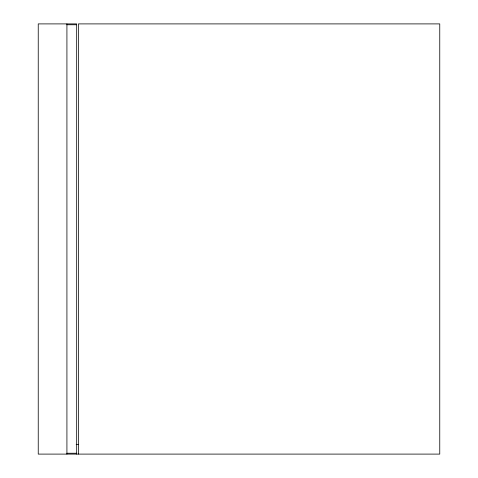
<?xml version="1.0" encoding="UTF-8"?>
<svg xmlns="http://www.w3.org/2000/svg" width="478" height="478" viewBox="0 0 478 478"><rect width="100%" height="100%" fill="white"/><g stroke="black" fill="none" stroke-linecap="round" stroke-linejoin="round"><path stroke-width="0.72" d="M66.92 24.76L76.671 24.76M76.163 444.349L78.392 444.349M66.92 453.24L76.671 453.24M78.392 454.1L78.392 23.9L439.76 23.9L439.76 454.1L38.24 454.1L38.24 23.9L76.671 23.9L76.671 454.1M66.92 23.9L66.92 454.1"/></g></svg>
